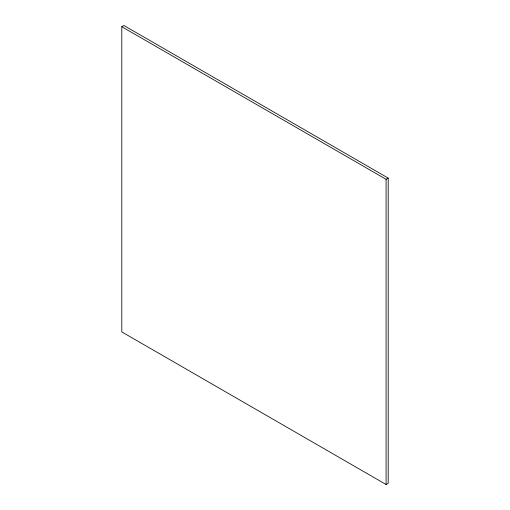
<?xml version="1.0" encoding="UTF-8"?>
<svg xmlns="http://www.w3.org/2000/svg" width="510" height="510" viewBox="0 0 510 510"><rect width="100%" height="100%" fill="white"/><g stroke="black" fill="none" stroke-linecap="round" stroke-linejoin="round"><path stroke-width="0.76" d="M121.794 26.718L123.911 25.5L388.206 178.092L388.206 483.282L386.089 484.5L121.794 331.908L121.794 26.718L386.089 179.31L388.206 178.092M386.089 179.31L386.089 484.5"/></g></svg>
